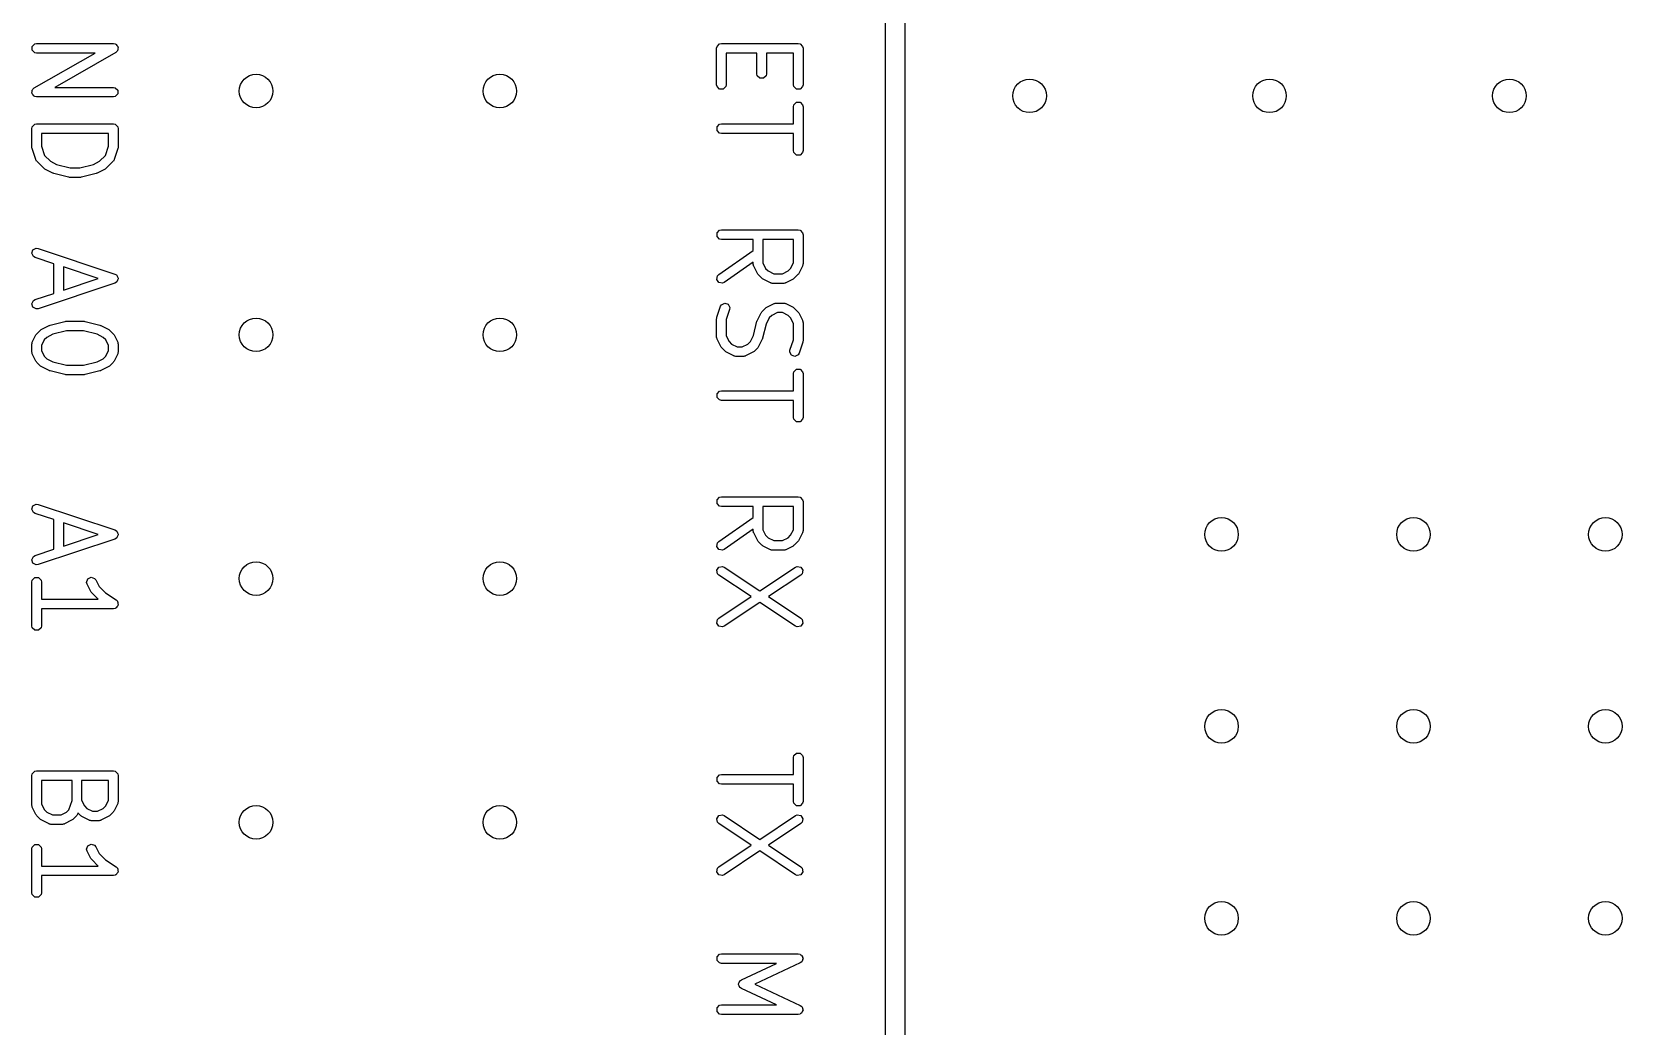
# Model space of a CAD drawing. Extents: x -0.97 to 0.39, y 0.08 to 3.3.
# Drawn here: x -0.972 to -0.32, y 1.707 to 2.115 of the extents above; entities that cross this region are included whole.
import ezdxf

# ---------------------------------------------------------------- set-up
doc = ezdxf.new("R2010")
doc.units = 0
doc.header["$MEASUREMENT"] = 0
doc.layers.add('BLACK', color=7, linetype='CONTINUOUS')

msp = doc.modelspace()

# ---------------------------------------------------------------- linework, layer by layer
at = {"layer": 'BLACK', "linetype": 'CONTINUOUS'}
for p, q in [((-0.62205, 0.60413), (-0.62205, 2.77776)), ((-0.61417, 2.77382), (-0.61417, 0.60807)), ((-0.97217, 2.10906), (-0.9711, 2.11013)), ((-0.97217, 2.10756), (-0.97217, 2.10906)), ((-0.9711, 2.10649), (-0.97217, 2.10756)), ((-0.9711, 2.11013), (-0.97035, 2.11028)), ((-0.97035, 2.11028), (-0.93885, 2.11028)), ((-0.93885, 2.11028), (-0.9381, 2.11013)), ((-0.9381, 2.11013), (-0.93791, 2.10994)), ((-0.93791, 2.10994), (-0.93765, 2.10987)), ((-0.93765, 2.10987), (-0.9374, 2.10943)), ((-0.9374, 2.10943), (-0.93704, 2.10906)), ((-0.93704, 2.10756), (-0.93723, 2.10737)), ((-0.93704, 2.10906), (-0.93704, 2.10879)), ((-0.93704, 2.10879), (-0.9369, 2.10856)), ((-0.9369, 2.10856), (-0.93704, 2.10807)), ((-0.93704, 2.10807), (-0.93704, 2.10756)), ((-0.69137, 2.10831), (-0.69122, 2.10906)), ((-0.69137, 2.09331), (-0.69137, 2.10831)), ((-0.69122, 2.10906), (-0.69016, 2.11013)), ((-0.69016, 2.11013), (-0.68941, 2.11028)), ((-0.68941, 2.11028), (-0.65791, 2.11028)), ((-0.65791, 2.11028), (-0.65716, 2.11013)), ((-0.65716, 2.11013), (-0.65609, 2.10906)), ((-0.65609, 2.10906), (-0.65594, 2.10831)), ((-0.65594, 2.10831), (-0.65594, 2.09331)), ((-0.97133, 2.09202), (-0.94627, 2.10634)), ((-0.97035, 2.10634), (-0.9711, 2.10649)), ((-0.94627, 2.10634), (-0.97035, 2.10634)), ((-0.93788, 2.1066), (-0.96294, 2.09228)), ((-0.9373, 2.10711), (-0.93788, 2.1066)), ((-0.93723, 2.10737), (-0.9373, 2.10711)), ((-0.67488, 2.10634), (-0.68744, 2.10634)), ((-0.68744, 2.10634), (-0.68744, 2.09331)), ((-0.67488, 2.09781), (-0.67488, 2.10634)), ((-0.65988, 2.10634), (-0.67094, 2.10634)), ((-0.67094, 2.10634), (-0.67094, 2.09781)), ((-0.65988, 2.09331), (-0.65988, 2.10634)), ((-0.67473, 2.09706), (-0.67488, 2.09781)), ((-0.67366, 2.09599), (-0.67473, 2.09706)), ((-0.67215, 2.09599), (-0.67366, 2.09599)), ((-0.67109, 2.09706), (-0.67215, 2.09599)), ((-0.67094, 2.09781), (-0.67109, 2.09706)), ((-0.9723, 2.09007), (-0.97217, 2.09056)), ((-0.97217, 2.08983), (-0.9723, 2.09007)), ((-0.97217, 2.09107), (-0.97198, 2.09126)), ((-0.97217, 2.09056), (-0.97217, 2.09107)), ((-0.97217, 2.08956), (-0.97217, 2.08983)), ((-0.97181, 2.0892), (-0.97217, 2.08956)), ((-0.97198, 2.09126), (-0.97191, 2.09152)), ((-0.97191, 2.09152), (-0.97133, 2.09202)), ((-0.97156, 2.08876), (-0.97181, 2.0892)), ((-0.97129, 2.08869), (-0.97156, 2.08876)), ((-0.9711, 2.0885), (-0.97129, 2.08869)), ((-0.97035, 2.08835), (-0.9711, 2.0885)), ((-0.93885, 2.08835), (-0.97035, 2.08835)), ((-0.96294, 2.09228), (-0.93885, 2.09228)), ((-0.93885, 2.09228), (-0.9381, 2.09213)), ((-0.9381, 2.0885), (-0.93885, 2.08835)), ((-0.9381, 2.09213), (-0.93704, 2.09107)), ((-0.93704, 2.08956), (-0.9381, 2.0885)), ((-0.93704, 2.09107), (-0.93704, 2.08956)), ((-0.69122, 2.09256), (-0.69137, 2.09331)), ((-0.69016, 2.09149), (-0.69122, 2.09256)), ((-0.68865, 2.09149), (-0.69016, 2.09149)), ((-0.68759, 2.09256), (-0.68865, 2.09149)), ((-0.68744, 2.09331), (-0.68759, 2.09256)), ((-0.65973, 2.09256), (-0.65988, 2.09331)), ((-0.65866, 2.09149), (-0.65973, 2.09256)), ((-0.65716, 2.09149), (-0.65866, 2.09149)), ((-0.65609, 2.09256), (-0.65716, 2.09149)), ((-0.65594, 2.09331), (-0.65609, 2.09256)), ((-0.65988, 2.08431), (-0.65973, 2.08507)), ((-0.65988, 2.07728), (-0.65988, 2.08431)), ((-0.65973, 2.08507), (-0.65866, 2.08613)), ((-0.65866, 2.08613), (-0.65716, 2.08613)), ((-0.65716, 2.08613), (-0.65609, 2.08507)), ((-0.65609, 2.08507), (-0.65594, 2.08431)), ((-0.65594, 2.08431), (-0.65594, 2.06632)), ((-0.97232, 2.07532), (-0.97217, 2.07607)), ((-0.97232, 2.06782), (-0.97232, 2.07532)), ((-0.97217, 2.07607), (-0.9711, 2.07713)), ((-0.9711, 2.07713), (-0.97035, 2.07728)), ((-0.97035, 2.07728), (-0.93885, 2.07728)), ((-0.93885, 2.07728), (-0.9381, 2.07713)), ((-0.9381, 2.07713), (-0.93704, 2.07607)), ((-0.93704, 2.07607), (-0.93689, 2.07532)), ((-0.93689, 2.07532), (-0.93689, 2.06782)), ((-0.69122, 2.07607), (-0.69016, 2.07713)), ((-0.69122, 2.07456), (-0.69122, 2.07607)), ((-0.69016, 2.07713), (-0.68941, 2.07728)), ((-0.68941, 2.07728), (-0.65988, 2.07728)), ((-0.94082, 2.07335), (-0.96838, 2.07335)), ((-0.96838, 2.07335), (-0.96838, 2.06814)), ((-0.94082, 2.06814), (-0.94082, 2.07335)), ((-0.69016, 2.0735), (-0.69122, 2.07456)), ((-0.68941, 2.07335), (-0.69016, 2.0735)), ((-0.65988, 2.07335), (-0.68941, 2.07335)), ((-0.65988, 2.06632), (-0.65988, 2.07335)), ((-0.97226, 2.06751), (-0.97232, 2.06782)), ((-0.97222, 2.06719), (-0.97226, 2.06751)), ((-0.97072, 2.06269), (-0.97222, 2.06719)), ((-0.97067, 2.06261), (-0.97072, 2.06269)), ((-0.97067, 2.06256), (-0.97067, 2.06261)), ((-0.97049, 2.0623), (-0.97067, 2.06256)), ((-0.97034, 2.06203), (-0.97049, 2.0623)), ((-0.9703, 2.06201), (-0.97034, 2.06203)), ((-0.97024, 2.06193), (-0.9703, 2.06201)), ((-0.96724, 2.05893), (-0.97024, 2.06193)), ((-0.96838, 2.06814), (-0.96713, 2.06438)), ((-0.96713, 2.06438), (-0.96468, 2.06194)), ((-0.96468, 2.06194), (-0.96216, 2.06068)), ((-0.94704, 2.06068), (-0.94452, 2.06194)), ((-0.94452, 2.06194), (-0.94207, 2.06438)), ((-0.94207, 2.06438), (-0.94082, 2.06814)), ((-0.93896, 2.06193), (-0.94196, 2.05893)), ((-0.93891, 2.06201), (-0.93896, 2.06193)), ((-0.93887, 2.06203), (-0.93891, 2.06201)), ((-0.93871, 2.0623), (-0.93887, 2.06203)), ((-0.93854, 2.06256), (-0.93871, 2.0623)), ((-0.93849, 2.06269), (-0.93854, 2.06261)), ((-0.93854, 2.06261), (-0.93854, 2.06256)), ((-0.93699, 2.06719), (-0.93849, 2.06269)), ((-0.93695, 2.06751), (-0.93699, 2.06719)), ((-0.93689, 2.06782), (-0.93695, 2.06751)), ((-0.65973, 2.06556), (-0.65988, 2.06632)), ((-0.65866, 2.0645), (-0.65973, 2.06556)), ((-0.65716, 2.0645), (-0.65866, 2.0645)), ((-0.65609, 2.06556), (-0.65716, 2.0645)), ((-0.65594, 2.06632), (-0.65609, 2.06556)), ((-0.96698, 2.05875), (-0.96724, 2.05893)), ((-0.96673, 2.05856), (-0.96698, 2.05875)), ((-0.96373, 2.05706), (-0.96673, 2.05856)), ((-0.96352, 2.057), (-0.96373, 2.05706)), ((-0.96333, 2.05691), (-0.96352, 2.057)), ((-0.95733, 2.05541), (-0.96333, 2.05691)), ((-0.96216, 2.06068), (-0.95661, 2.05929)), ((-0.95709, 2.0554), (-0.95733, 2.05541)), ((-0.95685, 2.05535), (-0.95709, 2.0554)), ((-0.95235, 2.05535), (-0.95685, 2.05535)), ((-0.95661, 2.05929), (-0.95259, 2.05929)), ((-0.95259, 2.05929), (-0.94704, 2.06068)), ((-0.95212, 2.0554), (-0.95235, 2.05535)), ((-0.95188, 2.05541), (-0.95212, 2.0554)), ((-0.94588, 2.05691), (-0.95188, 2.05541)), ((-0.94568, 2.057), (-0.94588, 2.05691)), ((-0.94547, 2.05706), (-0.94568, 2.057)), ((-0.94247, 2.05856), (-0.94547, 2.05706)), ((-0.94222, 2.05875), (-0.94247, 2.05856)), ((-0.94196, 2.05893), (-0.94222, 2.05875)), ((-0.69122, 2.03257), (-0.69016, 2.03364)), ((-0.69122, 2.03107), (-0.69122, 2.03257)), ((-0.69016, 2.03), (-0.69122, 2.03107)), ((-0.69016, 2.03364), (-0.68941, 2.03379)), ((-0.68941, 2.02985), (-0.69016, 2.03)), ((-0.68941, 2.03379), (-0.65791, 2.03379)), ((-0.67638, 2.02985), (-0.68941, 2.02985)), ((-0.67638, 2.02535), (-0.67638, 2.02985)), ((-0.65988, 2.02985), (-0.67244, 2.02985)), ((-0.67244, 2.02985), (-0.67244, 2.02029)), ((-0.65988, 2.02029), (-0.65988, 2.02985)), ((-0.65791, 2.03379), (-0.65716, 2.03364)), ((-0.65716, 2.03364), (-0.65609, 2.03257)), ((-0.65609, 2.03257), (-0.65594, 2.03182)), ((-0.65594, 2.03182), (-0.65594, 2.01982)), ((-0.97231, 2.02418), (-0.97184, 2.02561)), ((-0.97164, 2.02284), (-0.97231, 2.02418)), ((-0.97184, 2.02561), (-0.97049, 2.02629)), ((-0.97097, 2.02245), (-0.97164, 2.02284)), ((-0.97049, 2.02629), (-0.96973, 2.02619)), ((-0.96973, 2.02619), (-0.93823, 2.01569)), ((-0.69053, 2.01544), (-0.67638, 2.02535)), ((-0.96332, 2.0199), (-0.97097, 2.02245)), ((-0.96332, 2.00774), (-0.96332, 2.0199)), ((-0.94508, 2.01382), (-0.95938, 2.01859)), ((-0.95938, 2.01859), (-0.95938, 2.00906)), ((-0.67638, 2.02054), (-0.68828, 2.01221)), ((-0.67638, 2.01982), (-0.67638, 2.02054)), ((-0.67636, 2.01973), (-0.67638, 2.01982)), ((-0.67637, 2.01968), (-0.67636, 2.01973)), ((-0.67629, 2.01938), (-0.67637, 2.01968)), ((-0.67623, 2.01907), (-0.67629, 2.01938)), ((-0.67619, 2.01904), (-0.67623, 2.01907)), ((-0.67617, 2.01894), (-0.67619, 2.01904)), ((-0.67467, 2.01594), (-0.67617, 2.01894)), ((-0.67244, 2.02029), (-0.67129, 2.01799)), ((-0.67129, 2.01799), (-0.67024, 2.01694)), ((-0.67024, 2.01694), (-0.66794, 2.01579)), ((-0.66437, 2.01579), (-0.66207, 2.01694)), ((-0.66207, 2.01694), (-0.66103, 2.01799)), ((-0.66103, 2.01799), (-0.65988, 2.02029)), ((-0.65615, 2.01894), (-0.65765, 2.01594)), ((-0.65612, 2.01904), (-0.65615, 2.01894)), ((-0.65609, 2.01907), (-0.65612, 2.01904)), ((-0.65603, 2.01938), (-0.65609, 2.01907)), ((-0.65595, 2.01968), (-0.65603, 2.01938)), ((-0.65594, 2.01982), (-0.65596, 2.01973)), ((-0.65596, 2.01973), (-0.65595, 2.01968)), ((-0.93823, 2.01196), (-0.96973, 2.00146)), ((-0.95938, 2.00906), (-0.94508, 2.01382)), ((-0.93823, 2.01569), (-0.93756, 2.01531)), ((-0.93756, 2.01234), (-0.93823, 2.01196)), ((-0.93756, 2.01531), (-0.9375, 2.01518)), ((-0.9375, 2.01247), (-0.93756, 2.01234)), ((-0.9375, 2.01518), (-0.93737, 2.01511)), ((-0.93737, 2.01253), (-0.9375, 2.01247)), ((-0.93737, 2.01511), (-0.93717, 2.01452)), ((-0.93717, 2.01313), (-0.93737, 2.01253)), ((-0.93717, 2.01452), (-0.93689, 2.01396)), ((-0.93689, 2.01368), (-0.93717, 2.01313)), ((-0.93689, 2.01396), (-0.93694, 2.01382)), ((-0.93694, 2.01382), (-0.93689, 2.01368)), ((-0.69133, 2.0134), (-0.69107, 2.01488)), ((-0.69046, 2.01216), (-0.69133, 2.0134)), ((-0.69107, 2.01488), (-0.69053, 2.01544)), ((-0.68898, 2.0119), (-0.69046, 2.01216)), ((-0.68828, 2.01221), (-0.68898, 2.0119)), ((-0.67447, 2.01569), (-0.67467, 2.01594)), ((-0.6743, 2.01543), (-0.67447, 2.01569)), ((-0.6728, 2.01393), (-0.6743, 2.01543)), ((-0.67254, 2.01376), (-0.6728, 2.01393)), ((-0.67229, 2.01356), (-0.67254, 2.01376)), ((-0.66929, 2.01206), (-0.67229, 2.01356)), ((-0.66919, 2.01204), (-0.66929, 2.01206)), ((-0.66916, 2.012), (-0.66919, 2.01204)), ((-0.66885, 2.01194), (-0.66916, 2.012)), ((-0.66855, 2.01186), (-0.66885, 2.01194)), ((-0.6685, 2.01187), (-0.66855, 2.01186)), ((-0.66841, 2.01185), (-0.6685, 2.01187)), ((-0.66391, 2.01185), (-0.66841, 2.01185)), ((-0.66794, 2.01579), (-0.66437, 2.01579)), ((-0.66381, 2.01187), (-0.66391, 2.01185)), ((-0.66377, 2.01186), (-0.66381, 2.01187)), ((-0.66346, 2.01194), (-0.66377, 2.01186)), ((-0.66316, 2.012), (-0.66346, 2.01194)), ((-0.66312, 2.01204), (-0.66316, 2.012)), ((-0.66303, 2.01206), (-0.66312, 2.01204)), ((-0.66003, 2.01356), (-0.66303, 2.01206)), ((-0.65978, 2.01376), (-0.66003, 2.01356)), ((-0.65952, 2.01393), (-0.65978, 2.01376)), ((-0.65802, 2.01543), (-0.65952, 2.01393)), ((-0.65784, 2.01569), (-0.65802, 2.01543)), ((-0.65765, 2.01594), (-0.65784, 2.01569)), ((-0.97231, 2.00346), (-0.97164, 2.00481)), ((-0.97184, 2.00203), (-0.97231, 2.00346)), ((-0.97164, 2.00481), (-0.97097, 2.00519)), ((-0.97097, 2.00519), (-0.96332, 2.00774)), ((-0.68977, 2.00245), (-0.68939, 2.00311)), ((-0.68939, 2.00311), (-0.68805, 2.00379)), ((-0.68805, 2.00379), (-0.68662, 2.00331)), ((-0.68662, 2.00331), (-0.68594, 2.00196)), ((-0.67079, 2.00209), (-0.66779, 2.00359)), ((-0.66779, 2.00359), (-0.66769, 2.00361)), ((-0.66769, 2.00361), (-0.66766, 2.00364)), ((-0.66766, 2.00364), (-0.66735, 2.00371)), ((-0.66735, 2.00371), (-0.66705, 2.00379)), ((-0.66705, 2.00379), (-0.667, 2.00377)), ((-0.667, 2.00377), (-0.66691, 2.00379)), ((-0.66691, 2.00379), (-0.66391, 2.00379)), ((-0.66391, 2.00379), (-0.66381, 2.00377)), ((-0.66381, 2.00377), (-0.66377, 2.00379)), ((-0.66377, 2.00379), (-0.66346, 2.00371)), ((-0.66346, 2.00371), (-0.66316, 2.00364)), ((-0.66316, 2.00364), (-0.66312, 2.00361)), ((-0.66312, 2.00361), (-0.66303, 2.00359)), ((-0.66303, 2.00359), (-0.66003, 2.00209)), ((-0.97049, 2.00136), (-0.97184, 2.00203)), ((-0.96973, 2.00146), (-0.97049, 2.00136)), ((-0.69137, 1.99733), (-0.69131, 1.99764)), ((-0.69137, 1.98983), (-0.69137, 1.99733)), ((-0.69131, 1.99764), (-0.69127, 1.99795)), ((-0.69127, 1.99795), (-0.68977, 2.00245)), ((-0.68604, 2.0012), (-0.68744, 1.99701)), ((-0.68744, 1.99701), (-0.68744, 1.99029)), ((-0.68594, 2.00196), (-0.68604, 2.0012)), ((-0.67482, 1.9963), (-0.67473, 1.9965)), ((-0.67473, 1.9965), (-0.67467, 1.99671)), ((-0.67467, 1.99671), (-0.67317, 1.99971)), ((-0.67317, 1.99971), (-0.67297, 1.99996)), ((-0.67297, 1.99996), (-0.6728, 2.00022)), ((-0.6728, 2.00022), (-0.6713, 2.00172)), ((-0.6713, 2.00172), (-0.67104, 2.00189)), ((-0.66979, 1.99766), (-0.67105, 1.99514)), ((-0.67104, 2.00189), (-0.67079, 2.00209)), ((-0.66874, 1.99871), (-0.66979, 1.99766)), ((-0.66644, 1.99986), (-0.66874, 1.99871)), ((-0.66437, 1.99986), (-0.66644, 1.99986)), ((-0.66207, 1.99871), (-0.66437, 1.99986)), ((-0.66103, 1.99766), (-0.66207, 1.99871)), ((-0.65988, 1.99536), (-0.66103, 1.99766)), ((-0.66003, 2.00209), (-0.65978, 2.00189)), ((-0.65978, 2.00189), (-0.65952, 2.00172)), ((-0.65952, 2.00172), (-0.65802, 2.00022)), ((-0.65802, 2.00022), (-0.65784, 1.99995)), ((-0.65784, 1.99995), (-0.65765, 1.99971)), ((-0.65765, 1.99971), (-0.65615, 1.99671)), ((-0.65615, 1.99671), (-0.65612, 1.99661)), ((-0.65612, 1.99661), (-0.65609, 1.99658)), ((-0.65609, 1.99658), (-0.65603, 1.99627)), ((-0.97211, 1.98771), (-0.97061, 1.99071)), ((-0.97061, 1.99071), (-0.97042, 1.99096)), ((-0.97042, 1.99096), (-0.97024, 1.99122)), ((-0.97024, 1.99122), (-0.96874, 1.99272)), ((-0.96874, 1.99272), (-0.96848, 1.99289)), ((-0.96848, 1.99289), (-0.96823, 1.99309)), ((-0.96823, 1.99309), (-0.96523, 1.99459)), ((-0.96366, 1.99097), (-0.96618, 1.98971)), ((-0.96523, 1.99459), (-0.96502, 1.99464)), ((-0.96502, 1.99464), (-0.96483, 1.99474)), ((-0.96483, 1.99474), (-0.95883, 1.99624)), ((-0.95811, 1.99236), (-0.96366, 1.99097)), ((-0.95883, 1.99624), (-0.95859, 1.99625)), ((-0.95859, 1.99625), (-0.95835, 1.99629)), ((-0.95835, 1.99629), (-0.95085, 1.99629)), ((-0.9511, 1.99236), (-0.95811, 1.99236)), ((-0.94554, 1.99097), (-0.9511, 1.99236)), ((-0.95085, 1.99629), (-0.95062, 1.99625)), ((-0.95062, 1.99625), (-0.95038, 1.99624)), ((-0.95038, 1.99624), (-0.94438, 1.99474)), ((-0.94302, 1.98971), (-0.94554, 1.99097)), ((-0.94438, 1.99474), (-0.94418, 1.99464)), ((-0.94418, 1.99464), (-0.94397, 1.99459)), ((-0.94397, 1.99459), (-0.94097, 1.99309)), ((-0.94097, 1.99309), (-0.94072, 1.99289)), ((-0.94072, 1.99289), (-0.94046, 1.99272)), ((-0.94046, 1.99272), (-0.93896, 1.99122)), ((-0.93896, 1.99122), (-0.93879, 1.99096)), ((-0.93879, 1.99096), (-0.93859, 1.99071)), ((-0.93859, 1.99071), (-0.93709, 1.98771)), ((-0.68744, 1.99029), (-0.68629, 1.98799)), ((-0.67752, 1.98799), (-0.67626, 1.99051)), ((-0.67626, 1.99051), (-0.67482, 1.9963)), ((-0.67105, 1.99514), (-0.6725, 1.98935)), ((-0.65988, 1.98865), (-0.65988, 1.99536)), ((-0.65603, 1.99627), (-0.65595, 1.99597)), ((-0.65595, 1.99597), (-0.65596, 1.99592)), ((-0.65596, 1.99592), (-0.65594, 1.99583)), ((-0.65594, 1.99583), (-0.65594, 1.98833)), ((-0.97232, 1.98683), (-0.9723, 1.98692)), ((-0.97232, 1.98383), (-0.97232, 1.98683)), ((-0.9723, 1.98373), (-0.97232, 1.98383)), ((-0.97231, 1.98697), (-0.97223, 1.98727)), ((-0.9723, 1.98692), (-0.97231, 1.98697)), ((-0.97231, 1.98369), (-0.9723, 1.98373)), ((-0.97223, 1.98338), (-0.97231, 1.98369)), ((-0.97223, 1.98727), (-0.97217, 1.98758)), ((-0.97217, 1.98758), (-0.97214, 1.98761)), ((-0.97214, 1.98761), (-0.97211, 1.98771)), ((-0.96723, 1.98866), (-0.96838, 1.98636)), ((-0.96838, 1.98636), (-0.96838, 1.98429)), ((-0.96838, 1.98429), (-0.96723, 1.98199)), ((-0.96618, 1.98971), (-0.96723, 1.98866)), ((-0.94197, 1.98866), (-0.94302, 1.98971)), ((-0.94082, 1.98636), (-0.94197, 1.98866)), ((-0.94197, 1.98199), (-0.94082, 1.98429)), ((-0.94082, 1.98429), (-0.94082, 1.98636)), ((-0.93709, 1.98771), (-0.93707, 1.98761)), ((-0.93707, 1.98761), (-0.93704, 1.98758)), ((-0.93704, 1.98758), (-0.93697, 1.98727)), ((-0.93697, 1.98727), (-0.93689, 1.98697)), ((-0.93689, 1.98369), (-0.93697, 1.98338)), ((-0.93689, 1.98697), (-0.9369, 1.98692)), ((-0.9369, 1.98692), (-0.93689, 1.98683)), ((-0.93689, 1.98383), (-0.9369, 1.98373)), ((-0.9369, 1.98373), (-0.93689, 1.98369)), ((-0.93689, 1.98683), (-0.93689, 1.98383)), ((-0.69135, 1.98973), (-0.69137, 1.98983)), ((-0.69137, 1.98969), (-0.69135, 1.98973)), ((-0.69129, 1.98938), (-0.69137, 1.98969)), ((-0.69122, 1.98907), (-0.69129, 1.98938)), ((-0.69119, 1.98904), (-0.69122, 1.98907)), ((-0.69117, 1.98895), (-0.69119, 1.98904)), ((-0.68967, 1.98595), (-0.69117, 1.98895)), ((-0.68947, 1.9857), (-0.68967, 1.98595)), ((-0.6893, 1.98543), (-0.68947, 1.9857)), ((-0.6878, 1.98394), (-0.6893, 1.98543)), ((-0.68754, 1.98376), (-0.6878, 1.98394)), ((-0.68729, 1.98357), (-0.68754, 1.98376)), ((-0.68429, 1.98207), (-0.68729, 1.98357)), ((-0.68629, 1.98799), (-0.68524, 1.98694)), ((-0.68524, 1.98694), (-0.68294, 1.9858)), ((-0.68294, 1.9858), (-0.68087, 1.9858)), ((-0.68087, 1.9858), (-0.67857, 1.98694)), ((-0.67653, 1.98357), (-0.67953, 1.98207)), ((-0.67857, 1.98694), (-0.67752, 1.98799)), ((-0.67628, 1.98376), (-0.67653, 1.98357)), ((-0.67601, 1.98394), (-0.67628, 1.98376)), ((-0.67452, 1.98543), (-0.67601, 1.98394)), ((-0.67434, 1.9857), (-0.67452, 1.98543)), ((-0.67415, 1.98595), (-0.67434, 1.9857)), ((-0.67265, 1.98895), (-0.67415, 1.98595)), ((-0.67259, 1.98915), (-0.67265, 1.98895)), ((-0.6725, 1.98935), (-0.67259, 1.98915)), ((-0.66137, 1.98369), (-0.66128, 1.98445)), ((-0.6607, 1.98234), (-0.66137, 1.98369)), ((-0.66128, 1.98445), (-0.65988, 1.98865)), ((-0.65604, 1.9877), (-0.65754, 1.9832)), ((-0.656, 1.98802), (-0.65604, 1.9877)), ((-0.65594, 1.98833), (-0.656, 1.98802)), ((-0.97217, 1.98307), (-0.97223, 1.98338)), ((-0.97214, 1.98304), (-0.97217, 1.98307)), ((-0.97211, 1.98295), (-0.97214, 1.98304)), ((-0.97061, 1.97995), (-0.97211, 1.98295)), ((-0.97042, 1.9797), (-0.97061, 1.97995)), ((-0.97024, 1.97944), (-0.97042, 1.9797)), ((-0.96874, 1.97794), (-0.97024, 1.97944)), ((-0.96848, 1.97776), (-0.96874, 1.97794)), ((-0.96823, 1.97757), (-0.96848, 1.97776)), ((-0.96523, 1.97607), (-0.96823, 1.97757)), ((-0.96723, 1.98199), (-0.96618, 1.98095)), ((-0.96618, 1.98095), (-0.96366, 1.97969)), ((-0.96366, 1.97969), (-0.95811, 1.9783)), ((-0.95811, 1.9783), (-0.9511, 1.9783)), ((-0.9511, 1.9783), (-0.94554, 1.97969)), ((-0.94554, 1.97969), (-0.94302, 1.98095)), ((-0.94097, 1.97757), (-0.94397, 1.97607)), ((-0.94302, 1.98095), (-0.94197, 1.98199)), ((-0.94072, 1.97776), (-0.94097, 1.97757)), ((-0.94046, 1.97794), (-0.94072, 1.97776)), ((-0.93896, 1.97944), (-0.94046, 1.97794)), ((-0.93879, 1.9797), (-0.93896, 1.97944)), ((-0.93859, 1.97995), (-0.93879, 1.9797)), ((-0.93709, 1.98295), (-0.93859, 1.97995)), ((-0.93707, 1.98304), (-0.93709, 1.98295)), ((-0.93704, 1.98307), (-0.93707, 1.98304)), ((-0.93697, 1.98338), (-0.93704, 1.98307)), ((-0.68419, 1.98204), (-0.68429, 1.98207)), ((-0.68416, 1.98201), (-0.68419, 1.98204)), ((-0.68385, 1.98195), (-0.68416, 1.98201)), ((-0.68355, 1.98186), (-0.68385, 1.98195)), ((-0.6835, 1.98188), (-0.68355, 1.98186)), ((-0.68341, 1.98186), (-0.6835, 1.98188)), ((-0.68041, 1.98186), (-0.68341, 1.98186)), ((-0.68031, 1.98188), (-0.68041, 1.98186)), ((-0.68027, 1.98186), (-0.68031, 1.98188)), ((-0.67996, 1.98195), (-0.68027, 1.98186)), ((-0.67965, 1.98201), (-0.67996, 1.98195)), ((-0.67962, 1.98204), (-0.67965, 1.98201)), ((-0.67953, 1.98207), (-0.67962, 1.98204)), ((-0.65927, 1.98186), (-0.6607, 1.98234)), ((-0.65792, 1.98254), (-0.65927, 1.98186)), ((-0.65754, 1.9832), (-0.65792, 1.98254)), ((-0.96502, 1.97601), (-0.96523, 1.97607)), ((-0.96483, 1.97592), (-0.96502, 1.97601)), ((-0.95883, 1.97442), (-0.96483, 1.97592)), ((-0.95859, 1.97441), (-0.95883, 1.97442)), ((-0.95835, 1.97436), (-0.95859, 1.97441)), ((-0.95085, 1.97436), (-0.95835, 1.97436)), ((-0.95062, 1.97441), (-0.95085, 1.97436)), ((-0.95038, 1.97442), (-0.95062, 1.97441)), ((-0.94438, 1.97592), (-0.95038, 1.97442)), ((-0.94418, 1.97601), (-0.94438, 1.97592)), ((-0.94397, 1.97607), (-0.94418, 1.97601)), ((-0.65988, 1.97483), (-0.65973, 1.97558)), ((-0.65988, 1.9678), (-0.65988, 1.97483)), ((-0.65973, 1.97558), (-0.65866, 1.97665)), ((-0.65866, 1.97665), (-0.65716, 1.97665)), ((-0.65716, 1.97665), (-0.65609, 1.97558)), ((-0.65609, 1.97558), (-0.65594, 1.97483)), ((-0.65594, 1.97483), (-0.65594, 1.95683)), ((-0.69122, 1.96658), (-0.69016, 1.96765)), ((-0.69122, 1.96508), (-0.69122, 1.96658)), ((-0.69016, 1.96401), (-0.69122, 1.96508)), ((-0.69016, 1.96765), (-0.68941, 1.9678)), ((-0.68941, 1.96386), (-0.69016, 1.96401)), ((-0.68941, 1.9678), (-0.65988, 1.9678)), ((-0.65988, 1.96386), (-0.68941, 1.96386)), ((-0.65988, 1.95683), (-0.65988, 1.96386)), ((-0.65973, 1.95608), (-0.65988, 1.95683)), ((-0.65866, 1.95501), (-0.65973, 1.95608)), ((-0.65716, 1.95501), (-0.65866, 1.95501)), ((-0.65609, 1.95608), (-0.65716, 1.95501)), ((-0.65594, 1.95683), (-0.65609, 1.95608)), ((-0.97231, 1.9192), (-0.97184, 1.92063)), ((-0.97164, 1.91785), (-0.97231, 1.9192)), ((-0.97184, 1.92063), (-0.97049, 1.9213)), ((-0.97049, 1.9213), (-0.96973, 1.9212)), ((-0.96973, 1.9212), (-0.93823, 1.9107)), ((-0.69122, 1.92309), (-0.69016, 1.92415)), ((-0.69122, 1.92158), (-0.69122, 1.92309)), ((-0.69016, 1.92052), (-0.69122, 1.92158)), ((-0.69016, 1.92415), (-0.68941, 1.9243)), ((-0.68941, 1.92037), (-0.69016, 1.92052)), ((-0.68941, 1.9243), (-0.65791, 1.9243)), ((-0.67638, 1.92037), (-0.68941, 1.92037)), ((-0.67638, 1.91586), (-0.67638, 1.92037)), ((-0.65988, 1.92037), (-0.67244, 1.92037)), ((-0.67244, 1.92037), (-0.67244, 1.9108)), ((-0.65988, 1.9108), (-0.65988, 1.92037)), ((-0.65791, 1.9243), (-0.65716, 1.92415)), ((-0.65716, 1.92415), (-0.65609, 1.92309)), ((-0.65609, 1.92309), (-0.65594, 1.92233)), ((-0.65594, 1.92233), (-0.65594, 1.91034)), ((-0.97097, 1.91747), (-0.97164, 1.91785)), ((-0.96332, 1.91492), (-0.97097, 1.91747)), ((-0.96332, 1.90276), (-0.96332, 1.91492)), ((-0.94508, 1.90884), (-0.95938, 1.9136)), ((-0.95938, 1.9136), (-0.95938, 1.90407)), ((-0.69053, 1.90595), (-0.67638, 1.91586)), ((-0.93823, 1.90697), (-0.96973, 1.89647)), ((-0.95938, 1.90407), (-0.94508, 1.90884)), ((-0.93823, 1.9107), (-0.93756, 1.91032)), ((-0.93756, 1.90735), (-0.93823, 1.90697)), ((-0.93756, 1.91032), (-0.9375, 1.91019)), ((-0.9375, 1.90748), (-0.93756, 1.90735)), ((-0.9375, 1.91019), (-0.93737, 1.91013)), ((-0.93737, 1.90755), (-0.9375, 1.90748)), ((-0.93737, 1.91013), (-0.93717, 1.90953)), ((-0.93717, 1.90814), (-0.93737, 1.90755)), ((-0.93717, 1.90953), (-0.93689, 1.90898)), ((-0.93689, 1.9087), (-0.93717, 1.90814)), ((-0.93689, 1.90898), (-0.93694, 1.90884)), ((-0.93694, 1.90884), (-0.93689, 1.9087)), ((-0.69133, 1.90391), (-0.69107, 1.90539)), ((-0.69107, 1.90539), (-0.69053, 1.90595)), ((-0.67638, 1.91105), (-0.68828, 1.90272)), ((-0.67638, 1.91034), (-0.67638, 1.91105)), ((-0.67636, 1.91024), (-0.67638, 1.91034)), ((-0.67637, 1.9102), (-0.67636, 1.91024)), ((-0.67629, 1.90989), (-0.67637, 1.9102)), ((-0.67623, 1.90958), (-0.67629, 1.90989)), ((-0.67619, 1.90955), (-0.67623, 1.90958)), ((-0.67617, 1.90946), (-0.67619, 1.90955)), ((-0.67467, 1.90646), (-0.67617, 1.90946)), ((-0.67447, 1.90621), (-0.67467, 1.90646)), ((-0.6743, 1.90594), (-0.67447, 1.90621)), ((-0.6728, 1.90444), (-0.6743, 1.90594)), ((-0.67244, 1.9108), (-0.67129, 1.9085)), ((-0.67129, 1.9085), (-0.67024, 1.90745)), ((-0.67024, 1.90745), (-0.66794, 1.90631)), ((-0.66794, 1.90631), (-0.66437, 1.90631)), ((-0.66437, 1.90631), (-0.66207, 1.90745)), ((-0.66207, 1.90745), (-0.66103, 1.9085)), ((-0.66103, 1.9085), (-0.65988, 1.9108)), ((-0.65802, 1.90594), (-0.65952, 1.90444)), ((-0.65784, 1.90621), (-0.65802, 1.90594)), ((-0.65765, 1.90646), (-0.65784, 1.90621)), ((-0.65615, 1.90946), (-0.65765, 1.90646)), ((-0.65612, 1.90955), (-0.65615, 1.90946)), ((-0.65609, 1.90958), (-0.65612, 1.90955)), ((-0.65603, 1.90989), (-0.65609, 1.90958)), ((-0.65595, 1.9102), (-0.65603, 1.90989)), ((-0.65594, 1.91034), (-0.65596, 1.91024)), ((-0.65596, 1.91024), (-0.65595, 1.9102)), ((-0.97231, 1.89848), (-0.97164, 1.89982)), ((-0.97164, 1.89982), (-0.97097, 1.90021)), ((-0.97097, 1.90021), (-0.96332, 1.90276)), ((-0.69046, 1.90268), (-0.69133, 1.90391)), ((-0.68898, 1.90242), (-0.69046, 1.90268)), ((-0.68828, 1.90272), (-0.68898, 1.90242)), ((-0.67254, 1.90427), (-0.6728, 1.90444)), ((-0.67229, 1.90408), (-0.67254, 1.90427)), ((-0.66929, 1.90258), (-0.67229, 1.90408)), ((-0.66919, 1.90255), (-0.66929, 1.90258)), ((-0.66916, 1.90252), (-0.66919, 1.90255)), ((-0.66885, 1.90246), (-0.66916, 1.90252)), ((-0.66855, 1.90237), (-0.66885, 1.90246)), ((-0.6685, 1.90239), (-0.66855, 1.90237)), ((-0.66841, 1.90237), (-0.6685, 1.90239)), ((-0.66391, 1.90237), (-0.66841, 1.90237)), ((-0.66381, 1.90239), (-0.66391, 1.90237)), ((-0.66377, 1.90237), (-0.66381, 1.90239)), ((-0.66346, 1.90246), (-0.66377, 1.90237)), ((-0.66316, 1.90252), (-0.66346, 1.90246)), ((-0.66312, 1.90255), (-0.66316, 1.90252)), ((-0.66303, 1.90258), (-0.66312, 1.90255)), ((-0.66003, 1.90408), (-0.66303, 1.90258)), ((-0.65978, 1.90427), (-0.66003, 1.90408)), ((-0.65952, 1.90444), (-0.65978, 1.90427)), ((-0.97184, 1.89705), (-0.97231, 1.89848)), ((-0.97049, 1.89637), (-0.97184, 1.89705)), ((-0.96973, 1.89647), (-0.97049, 1.89637)), ((-0.69134, 1.89422), (-0.6905, 1.89547)), ((-0.69104, 1.89274), (-0.69134, 1.89422)), ((-0.6905, 1.8922), (-0.69104, 1.89274)), ((-0.6905, 1.89547), (-0.68902, 1.89577)), ((-0.67721, 1.88334), (-0.6905, 1.8922)), ((-0.68902, 1.89577), (-0.68831, 1.89548)), ((-0.68831, 1.89548), (-0.67366, 1.88571)), ((-0.67366, 1.88571), (-0.659, 1.89548)), ((-0.65682, 1.8922), (-0.67011, 1.88334)), ((-0.659, 1.89548), (-0.65829, 1.89577)), ((-0.65829, 1.89577), (-0.65681, 1.89547)), ((-0.65627, 1.89274), (-0.65682, 1.8922)), ((-0.65681, 1.89547), (-0.65598, 1.89422)), ((-0.65598, 1.89422), (-0.65627, 1.89274)), ((-0.97232, 1.88934), (-0.97217, 1.89009)), ((-0.97232, 1.87134), (-0.97232, 1.88934)), ((-0.97217, 1.89009), (-0.9711, 1.89116)), ((-0.9711, 1.89116), (-0.9696, 1.89116)), ((-0.9696, 1.89116), (-0.96853, 1.89009)), ((-0.96853, 1.89009), (-0.96838, 1.88934)), ((-0.96838, 1.88934), (-0.96838, 1.88231)), ((-0.94982, 1.8892), (-0.94934, 1.89063)), ((-0.94961, 1.88846), (-0.94982, 1.8892)), ((-0.94811, 1.88546), (-0.94961, 1.88846)), ((-0.94934, 1.89063), (-0.94799, 1.8913)), ((-0.94799, 1.8913), (-0.94656, 1.89083)), ((-0.94656, 1.89083), (-0.94609, 1.89022)), ((-0.94609, 1.89022), (-0.94474, 1.88751)), ((-0.94474, 1.88751), (-0.9421, 1.88487)), ((-0.96838, 1.88231), (-0.94511, 1.88231)), ((-0.94792, 1.88521), (-0.94811, 1.88546)), ((-0.94775, 1.88495), (-0.94792, 1.88521)), ((-0.94511, 1.88231), (-0.94775, 1.88495)), ((-0.9421, 1.88487), (-0.93776, 1.88198)), ((-0.93776, 1.88198), (-0.93722, 1.88144)), ((-0.93744, 1.87918), (-0.93776, 1.8787)), ((-0.93704, 1.87959), (-0.93744, 1.87918)), ((-0.93722, 1.88144), (-0.93718, 1.88124)), ((-0.93718, 1.88124), (-0.93704, 1.88109)), ((-0.93704, 1.88109), (-0.93704, 1.88052)), ((-0.93704, 1.88052), (-0.93692, 1.87996)), ((-0.93692, 1.87996), (-0.93704, 1.87979)), ((-0.93704, 1.87979), (-0.93704, 1.87959)), ((-0.6905, 1.87448), (-0.67721, 1.88334)), ((-0.67366, 1.88097), (-0.68831, 1.8712)), ((-0.659, 1.8712), (-0.67366, 1.88097)), ((-0.67011, 1.88334), (-0.65682, 1.87448)), ((-0.93885, 1.87837), (-0.96838, 1.87837)), ((-0.96838, 1.87837), (-0.96838, 1.87134)), ((-0.9381, 1.87852), (-0.93885, 1.87837)), ((-0.93796, 1.87866), (-0.9381, 1.87852)), ((-0.93776, 1.8787), (-0.93796, 1.87866)), ((-0.69134, 1.87246), (-0.69104, 1.87394)), ((-0.69104, 1.87394), (-0.6905, 1.87448)), ((-0.65682, 1.87448), (-0.65627, 1.87394)), ((-0.65627, 1.87394), (-0.65598, 1.87246)), ((-0.97217, 1.87059), (-0.97232, 1.87134)), ((-0.9711, 1.86952), (-0.97217, 1.87059)), ((-0.9696, 1.86952), (-0.9711, 1.86952)), ((-0.96853, 1.87059), (-0.9696, 1.86952)), ((-0.96838, 1.87134), (-0.96853, 1.87059)), ((-0.6905, 1.87121), (-0.69134, 1.87246)), ((-0.68902, 1.87091), (-0.6905, 1.87121)), ((-0.68831, 1.8712), (-0.68902, 1.87091)), ((-0.65829, 1.87091), (-0.659, 1.8712)), ((-0.65681, 1.87121), (-0.65829, 1.87091)), ((-0.65598, 1.87246), (-0.65681, 1.87121)), ((-0.65988, 1.81735), (-0.65973, 1.8181)), ((-0.65988, 1.81032), (-0.65988, 1.81735)), ((-0.65973, 1.8181), (-0.65866, 1.81917)), ((-0.65866, 1.81917), (-0.65716, 1.81917)), ((-0.65716, 1.81917), (-0.65609, 1.8181)), ((-0.65609, 1.8181), (-0.65594, 1.81735)), ((-0.65594, 1.81735), (-0.65594, 1.79935)), ((-0.97232, 1.80985), (-0.97217, 1.8106)), ((-0.97232, 1.79785), (-0.97232, 1.80985)), ((-0.97217, 1.8106), (-0.9711, 1.81167)), ((-0.9711, 1.81167), (-0.97035, 1.81182)), ((-0.97035, 1.81182), (-0.93885, 1.81182)), ((-0.95582, 1.80788), (-0.96838, 1.80788)), ((-0.96838, 1.80788), (-0.96838, 1.79832)), ((-0.95582, 1.79967), (-0.95582, 1.80788)), ((-0.94082, 1.80788), (-0.95188, 1.80788)), ((-0.95188, 1.80788), (-0.95188, 1.79981)), ((-0.94082, 1.79981), (-0.94082, 1.80788)), ((-0.93885, 1.81182), (-0.9381, 1.81167)), ((-0.9381, 1.81167), (-0.93704, 1.8106)), ((-0.93704, 1.8106), (-0.93689, 1.80985)), ((-0.93689, 1.80985), (-0.93689, 1.79935)), ((-0.69122, 1.8091), (-0.69016, 1.81017)), ((-0.69122, 1.8076), (-0.69122, 1.8091)), ((-0.69016, 1.80653), (-0.69122, 1.8076)), ((-0.69016, 1.81017), (-0.68941, 1.81032)), ((-0.68941, 1.81032), (-0.65988, 1.81032)), ((-0.68941, 1.80638), (-0.69016, 1.80653)), ((-0.65988, 1.80638), (-0.68941, 1.80638)), ((-0.65988, 1.79935), (-0.65988, 1.80638)), ((-0.9723, 1.79775), (-0.97232, 1.79785)), ((-0.97231, 1.79771), (-0.9723, 1.79775)), ((-0.97223, 1.79741), (-0.97231, 1.79771)), ((-0.97217, 1.7971), (-0.97223, 1.79741)), ((-0.97214, 1.79707), (-0.97217, 1.7971)), ((-0.97211, 1.79697), (-0.97214, 1.79707)), ((-0.97061, 1.79397), (-0.97211, 1.79697)), ((-0.96838, 1.79832), (-0.96723, 1.79602)), ((-0.96723, 1.79602), (-0.96618, 1.79497)), ((-0.96618, 1.79497), (-0.96389, 1.79382)), ((-0.96032, 1.79382), (-0.95802, 1.79497)), ((-0.95802, 1.79497), (-0.95707, 1.79591)), ((-0.95707, 1.79591), (-0.95582, 1.79967)), ((-0.95348, 1.79423), (-0.95353, 1.79414)), ((-0.95337, 1.79458), (-0.95348, 1.79423)), ((-0.95224, 1.79346), (-0.95337, 1.79458)), ((-0.95188, 1.79981), (-0.95073, 1.79752)), ((-0.95073, 1.79752), (-0.94969, 1.79647)), ((-0.94969, 1.79647), (-0.94739, 1.79532)), ((-0.94739, 1.79532), (-0.94532, 1.79532)), ((-0.94532, 1.79532), (-0.94302, 1.79647)), ((-0.94302, 1.79647), (-0.94197, 1.79752)), ((-0.94197, 1.79752), (-0.94082, 1.79981)), ((-0.93896, 1.79496), (-0.94046, 1.79346)), ((-0.93879, 1.79522), (-0.93896, 1.79496)), ((-0.93859, 1.79547), (-0.93879, 1.79522)), ((-0.93709, 1.79847), (-0.93859, 1.79547)), ((-0.93707, 1.79857), (-0.93709, 1.79847)), ((-0.93704, 1.7986), (-0.93707, 1.79857)), ((-0.93697, 1.79891), (-0.93704, 1.7986)), ((-0.93689, 1.79921), (-0.93697, 1.79891)), ((-0.93689, 1.79935), (-0.9369, 1.79925)), ((-0.9369, 1.79925), (-0.93689, 1.79921)), ((-0.65973, 1.7986), (-0.65988, 1.79935)), ((-0.65866, 1.79753), (-0.65973, 1.7986)), ((-0.65716, 1.79753), (-0.65866, 1.79753)), ((-0.65609, 1.7986), (-0.65716, 1.79753)), ((-0.65594, 1.79935), (-0.65609, 1.7986)), ((-0.97042, 1.79372), (-0.97061, 1.79397)), ((-0.97024, 1.79346), (-0.97042, 1.79372)), ((-0.96874, 1.79196), (-0.97024, 1.79346)), ((-0.96848, 1.79178), (-0.96874, 1.79196)), ((-0.96823, 1.79159), (-0.96848, 1.79178)), ((-0.96523, 1.79009), (-0.96823, 1.79159)), ((-0.96514, 1.79006), (-0.96523, 1.79009)), ((-0.9651, 1.79003), (-0.96514, 1.79006)), ((-0.96479, 1.78997), (-0.9651, 1.79003)), ((-0.96449, 1.78989), (-0.96479, 1.78997)), ((-0.96445, 1.7899), (-0.96449, 1.78989)), ((-0.96435, 1.78988), (-0.96445, 1.7899)), ((-0.95985, 1.78988), (-0.96435, 1.78988)), ((-0.96389, 1.79382), (-0.96032, 1.79382)), ((-0.95975, 1.7899), (-0.95985, 1.78988)), ((-0.95971, 1.78989), (-0.95975, 1.7899)), ((-0.95941, 1.78997), (-0.95971, 1.78989)), ((-0.9591, 1.79003), (-0.95941, 1.78997)), ((-0.95907, 1.79006), (-0.9591, 1.79003)), ((-0.95897, 1.79009), (-0.95907, 1.79006)), ((-0.95597, 1.79159), (-0.95897, 1.79009)), ((-0.95572, 1.79178), (-0.95597, 1.79159)), ((-0.95546, 1.79196), (-0.95572, 1.79178)), ((-0.95396, 1.79346), (-0.95546, 1.79196)), ((-0.95391, 1.79354), (-0.95396, 1.79346)), ((-0.95386, 1.79356), (-0.95391, 1.79354)), ((-0.95371, 1.79384), (-0.95386, 1.79356)), ((-0.95353, 1.7941), (-0.95371, 1.79384)), ((-0.95353, 1.79414), (-0.95353, 1.7941)), ((-0.95198, 1.79328), (-0.95224, 1.79346)), ((-0.95173, 1.79309), (-0.95198, 1.79328)), ((-0.94873, 1.79159), (-0.95173, 1.79309)), ((-0.94864, 1.79156), (-0.94873, 1.79159)), ((-0.94861, 1.79153), (-0.94864, 1.79156)), ((-0.9483, 1.79147), (-0.94861, 1.79153)), ((-0.94799, 1.79139), (-0.9483, 1.79147)), ((-0.94795, 1.7914), (-0.94799, 1.79139)), ((-0.94785, 1.79138), (-0.94795, 1.7914)), ((-0.94485, 1.79138), (-0.94785, 1.79138)), ((-0.94476, 1.7914), (-0.94485, 1.79138)), ((-0.94471, 1.79139), (-0.94476, 1.7914)), ((-0.94441, 1.79147), (-0.94471, 1.79139)), ((-0.9441, 1.79153), (-0.94441, 1.79147)), ((-0.94407, 1.79156), (-0.9441, 1.79153)), ((-0.94397, 1.79159), (-0.94407, 1.79156)), ((-0.94097, 1.79309), (-0.94397, 1.79159)), ((-0.94072, 1.79328), (-0.94097, 1.79309)), ((-0.94046, 1.79346), (-0.94072, 1.79328)), ((-0.69134, 1.79223), (-0.6905, 1.79349)), ((-0.69104, 1.79076), (-0.69134, 1.79223)), ((-0.6905, 1.79021), (-0.69104, 1.79076)), ((-0.6905, 1.79349), (-0.68902, 1.79378)), ((-0.67721, 1.78135), (-0.6905, 1.79021)), ((-0.68902, 1.79378), (-0.68831, 1.79349)), ((-0.68831, 1.79349), (-0.67366, 1.78372)), ((-0.67366, 1.78372), (-0.659, 1.79349)), ((-0.65682, 1.79021), (-0.67011, 1.78135)), ((-0.659, 1.79349), (-0.65829, 1.79378)), ((-0.65829, 1.79378), (-0.65681, 1.79349)), ((-0.65627, 1.79076), (-0.65682, 1.79021)), ((-0.65681, 1.79349), (-0.65598, 1.79223)), ((-0.65598, 1.79223), (-0.65627, 1.79076)), ((-0.97217, 1.78061), (-0.9711, 1.78167)), ((-0.9711, 1.78167), (-0.9696, 1.78167)), ((-0.9696, 1.78167), (-0.96853, 1.78061)), ((-0.94934, 1.78114), (-0.94799, 1.78182)), ((-0.94799, 1.78182), (-0.94656, 1.78134)), ((-0.94656, 1.78134), (-0.94609, 1.78073)), ((-0.6905, 1.77249), (-0.67721, 1.78135)), ((-0.67011, 1.78135), (-0.65682, 1.77249)), ((-0.97232, 1.77985), (-0.97217, 1.78061)), ((-0.97232, 1.76185), (-0.97232, 1.77985)), ((-0.96853, 1.78061), (-0.96838, 1.77985)), ((-0.96838, 1.77985), (-0.96838, 1.77282)), ((-0.94982, 1.77971), (-0.94934, 1.78114)), ((-0.94961, 1.77897), (-0.94982, 1.77971)), ((-0.94811, 1.77597), (-0.94961, 1.77897)), ((-0.94792, 1.77572), (-0.94811, 1.77597)), ((-0.94775, 1.77546), (-0.94792, 1.77572)), ((-0.94511, 1.77282), (-0.94775, 1.77546)), ((-0.94609, 1.78073), (-0.94474, 1.77802)), ((-0.94474, 1.77802), (-0.9421, 1.77538)), ((-0.9421, 1.77538), (-0.93776, 1.77249)), ((-0.67366, 1.77899), (-0.68831, 1.76922)), ((-0.659, 1.76922), (-0.67366, 1.77899)), ((-0.96838, 1.77282), (-0.94511, 1.77282)), ((-0.93885, 1.76889), (-0.96838, 1.76889)), ((-0.96838, 1.76889), (-0.96838, 1.76185)), ((-0.9381, 1.76904), (-0.93885, 1.76889)), ((-0.93796, 1.76918), (-0.9381, 1.76904)), ((-0.93776, 1.76922), (-0.93796, 1.76918)), ((-0.93776, 1.77249), (-0.93722, 1.77195)), ((-0.93744, 1.7697), (-0.93776, 1.76922)), ((-0.93704, 1.7701), (-0.93744, 1.7697)), ((-0.93722, 1.77195), (-0.93718, 1.77175)), ((-0.93718, 1.77175), (-0.93704, 1.77161)), ((-0.93704, 1.77161), (-0.93704, 1.77103)), ((-0.93704, 1.77103), (-0.93692, 1.77047)), ((-0.93692, 1.77047), (-0.93704, 1.7703)), ((-0.93704, 1.7703), (-0.93704, 1.7701)), ((-0.69134, 1.77047), (-0.69104, 1.77195)), ((-0.6905, 1.76922), (-0.69134, 1.77047)), ((-0.69104, 1.77195), (-0.6905, 1.77249)), ((-0.68902, 1.76892), (-0.6905, 1.76922)), ((-0.68831, 1.76922), (-0.68902, 1.76892)), ((-0.65829, 1.76892), (-0.659, 1.76922)), ((-0.65681, 1.76922), (-0.65829, 1.76892)), ((-0.65682, 1.77249), (-0.65627, 1.77195)), ((-0.65598, 1.77047), (-0.65681, 1.76922)), ((-0.65627, 1.77195), (-0.65598, 1.77047)), ((-0.97217, 1.7611), (-0.97232, 1.76185)), ((-0.96838, 1.76185), (-0.96853, 1.7611)), ((-0.9711, 1.76004), (-0.97217, 1.7611)), ((-0.9696, 1.76004), (-0.9711, 1.76004)), ((-0.96853, 1.7611), (-0.9696, 1.76004)), ((-0.69122, 1.73561), (-0.69016, 1.73668)), ((-0.69122, 1.7341), (-0.69122, 1.73561)), ((-0.69016, 1.73668), (-0.68941, 1.73683)), ((-0.68941, 1.73683), (-0.65791, 1.73683)), ((-0.65791, 1.73683), (-0.65716, 1.73668)), ((-0.65716, 1.73668), (-0.65691, 1.73643)), ((-0.65691, 1.73643), (-0.65658, 1.73631)), ((-0.65658, 1.73631), (-0.6564, 1.73592)), ((-0.6564, 1.73592), (-0.65609, 1.73561)), ((-0.65609, 1.73561), (-0.65609, 1.73526)), ((-0.69016, 1.73304), (-0.69122, 1.7341)), ((-0.68941, 1.73289), (-0.69016, 1.73304)), ((-0.66678, 1.73289), (-0.68941, 1.73289)), ((-0.68124, 1.72614), (-0.66678, 1.73289)), ((-0.65708, 1.73307), (-0.67575, 1.72436)), ((-0.65646, 1.73353), (-0.65708, 1.73307)), ((-0.65634, 1.73386), (-0.65646, 1.73353)), ((-0.65609, 1.7341), (-0.65634, 1.73386)), ((-0.65609, 1.73526), (-0.65594, 1.73494)), ((-0.65594, 1.73494), (-0.65609, 1.73454)), ((-0.65609, 1.73454), (-0.65609, 1.7341)), ((-0.68237, 1.72445), (-0.68209, 1.72506)), ((-0.68234, 1.72436), (-0.68237, 1.72445)), ((-0.68237, 1.72427), (-0.68234, 1.72436)), ((-0.68209, 1.72366), (-0.68237, 1.72427)), ((-0.68209, 1.72506), (-0.68186, 1.72569)), ((-0.68186, 1.72303), (-0.68209, 1.72366)), ((-0.68186, 1.72569), (-0.68176, 1.72576)), ((-0.68176, 1.72296), (-0.68186, 1.72303)), ((-0.68176, 1.72576), (-0.68174, 1.72581)), ((-0.68174, 1.72291), (-0.68176, 1.72296)), ((-0.68174, 1.72581), (-0.68165, 1.72584)), ((-0.68165, 1.72288), (-0.68174, 1.72291)), ((-0.68165, 1.72584), (-0.68124, 1.72614)), ((-0.68124, 1.72258), (-0.68165, 1.72288)), ((-0.66678, 1.71583), (-0.68124, 1.72258)), ((-0.67575, 1.72436), (-0.65708, 1.71564)), ((-0.69122, 1.71461), (-0.69016, 1.71568)), ((-0.69122, 1.71311), (-0.69122, 1.71461)), ((-0.69016, 1.71204), (-0.69122, 1.71311)), ((-0.69016, 1.71568), (-0.68941, 1.71583)), ((-0.68941, 1.71189), (-0.69016, 1.71204)), ((-0.68941, 1.71583), (-0.66678, 1.71583)), ((-0.65791, 1.71189), (-0.68941, 1.71189)), ((-0.65716, 1.71204), (-0.65791, 1.71189)), ((-0.65691, 1.71229), (-0.65716, 1.71204)), ((-0.65708, 1.71564), (-0.65646, 1.71519)), ((-0.65658, 1.71241), (-0.65691, 1.71229)), ((-0.6564, 1.7128), (-0.65658, 1.71241)), ((-0.65646, 1.71519), (-0.65634, 1.71486)), ((-0.65609, 1.71311), (-0.6564, 1.7128)), ((-0.65634, 1.71486), (-0.65609, 1.71461)), ((-0.65609, 1.71461), (-0.65609, 1.71418)), ((-0.65609, 1.71418), (-0.65594, 1.71377)), ((-0.65594, 1.71377), (-0.65609, 1.71346)), ((-0.65609, 1.71346), (-0.65609, 1.71311))]:
    msp.add_line(p, q, dxfattribs=at)
at = {"layer": 'BLACK'}
for centre in [(-0.88031, 2.09075), (-0.78031, 2.09075), (-0.56299, 2.08878), (-0.46457, 2.08878), (-0.36614, 2.08878), (-0.88031, 1.99075), (-0.78031, 1.99075), (-0.48425, 1.90886), (-0.40551, 1.90886), (-0.32677, 1.90886), (-0.88031, 1.89075), (-0.78031, 1.89075), (-0.48425, 1.83012), (-0.40551, 1.83012), (-0.32677, 1.83012), (-0.88031, 1.79075), (-0.78031, 1.79075), (-0.48425, 1.75138), (-0.40551, 1.75138), (-0.32677, 1.75138)]:
    msp.add_circle(centre, 0.00689, dxfattribs=at)

doc.saveas('drawing.dxf')
